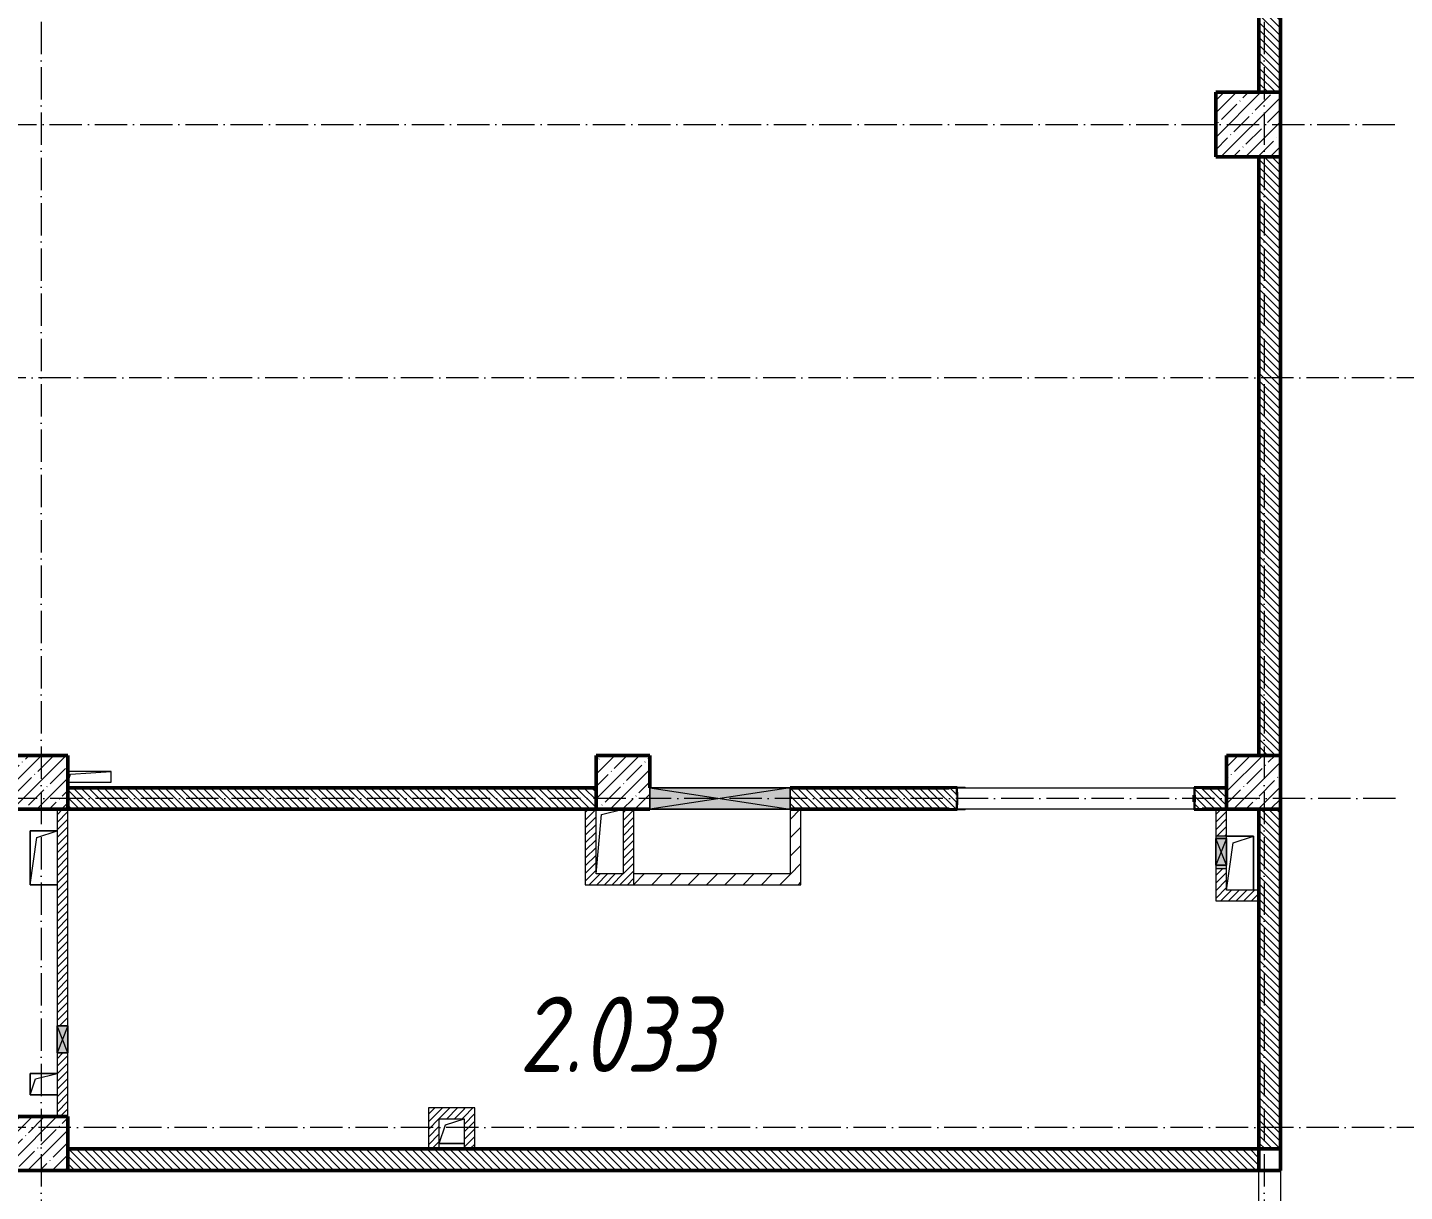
# Model space of a CAD drawing. Header units: millimetres. Extents: x -12989 to 629078, y -109036 to 555275.
# Drawn here: x 594193 to 606969, y 99571 to 110365 of the extents above; entities that cross this region are included whole.
import ezdxf

# ---------------------------------------------------------------- set-up
doc = ezdxf.new("R2010")
doc.units = ezdxf.units.MM
doc.linetypes.add('50_200_ШТРИХ_1Т_ш5_п1_п1_', pattern=[700, 500, -100, 0, -100])
for name, color, linetype, lineweight in [('A-DETL-GENF-OTLN', 7, 'Continuous', 9), ('A-FLOR-____-OTLN', 7, 'Continuous', 9), ('A-GENM-____-MCUT', 7, 'Continuous', 25), ('A-GENM-____-OTLN', 7, 'Continuous', 9), ('A-GENM-____-OTLN-1', 7, 'Continuous', 25), ('A-GLAZ-____-OTLN', 7, 'Continuous', 9), ('A-WALL-____-MCUT-2', 7, 'Continuous', 50), ('A-WALL-____-PATT-1', 7, 'Continuous', 9), ('A-WALL-FNSH-MCUT-1', 7, 'Continuous', 9), ('I-WALL-____-OTLN', 7, 'Continuous', 9), ('S-COLS-____-MCUT', 7, 'Continuous', 50), ('S-COLS-____-OTLN', 7, 'Continuous', 9), ('S-GRID-____-OTLN-1', 7, '50_200_ШТРИХ_1Т_ш5_п1_п1_', 9), ('Марки помещений', 7, 'Continuous', 9)]:
    doc.layers.add(name, color=color, linetype=linetype, lineweight=lineweight)
doc.styles.add('ISOCPEUR_I_3', font='isocpeui.ttf', dxfattribs={"width": 0.85, "height": 2.2})
pattern_1 = [(135, (516567.8, 90784.41), (-35.35534, -35.35534), [])]
pattern_2 = [(45, (516567.8, 90784.41), (-35.35534, 35.35534), [])]
pattern_3 = [(45, (516567.8, 90784.41), (-84.85281, 84.85281), [])]

# ---------------------------------------------------------------- blocks, each defined once
blk = doc.blocks.new('BSC_Колонна _Прямоугольная - 500х500-V8-АР1_План отверстий 2 этажа в осях 1-64_А-ГГ')
at = {"layer": 'S-COLS-____-OTLN'}
h = blk.add_hatch(dxfattribs=at)
h.set_pattern_fill('FP_36', color=256, style=0, pattern_type=2)
h.set_pattern_definition([(45, (-89000, -12581.04), (-114.04925, 114.04925), []), (45, (-88885.95, -12581.04), (-114.04925, 114.04925), [201.613, -40.323, 3.353, -36.97])])
h.paths.add_polyline_path([(-250, -250), (250, -250), (250, 250), (-250, 250)], flags=0)
at = {"layer": 'S-COLS-____-MCUT'}
for p, q in [((250, 250), (-250, 250)), ((-250, 250), (-250, -250)), ((250, -250), (250, 250)), ((-250, -250), (250, -250))]:
    blk.add_line(p, q, dxfattribs=at)
blk = doc.blocks.new('BSC_Колонна _Прямоугольная - 600х600-V15-АР1_План отверстий 2 этажа в осях 1-64_А-ГГ')
at = {"layer": 'S-COLS-____-OTLN'}
h = blk.add_hatch(dxfattribs=at)
h.set_pattern_fill('FP_44', color=256, style=0, pattern_type=2)
h.set_pattern_definition([(45, (-88950, -18681.04), (-114.04925, 114.04925), []), (45, (-88835.95, -18681.04), (-114.04925, 114.04925), [201.613, -40.323, 3.353, -36.97])])
h.paths.add_polyline_path([(-300, -300), (300, -300), (300, 300), (-300, 300)], flags=0)
at = {"layer": 'S-COLS-____-MCUT'}
for p, q in [((300, 300), (-300, 300)), ((-300, 300), (-300, -300)), ((300, -300), (300, 300)), ((-300, -300), (300, -300))]:
    blk.add_line(p, q, dxfattribs=at)
blk = doc.blocks.new('BSC_Колонна _Прямоугольная - 500х500-V18-АР1_План отверстий 2 этажа в осях 1-64_А-ГГ')
at = {"layer": 'S-COLS-____-OTLN'}
h = blk.add_hatch(dxfattribs=at)
h.set_pattern_fill('FP_47', color=256, style=0, pattern_type=2)
h.set_pattern_definition([(45, (-77750, -12581.04), (-114.04925, 114.04925), []), (45, (-77635.95, -12581.04), (-114.04925, 114.04925), [201.613, -40.323, 3.353, -36.97])])
h.paths.add_polyline_path([(-250, -250), (250, -250), (250, 250), (-250, 250)], flags=0)
at = {"layer": 'S-COLS-____-MCUT'}
for p, q in [((250, 250), (-250, 250)), ((-250, 250), (-250, -250)), ((250, -250), (250, 250)), ((-250, -250), (250, -250))]:
    blk.add_line(p, q, dxfattribs=at)
blk = doc.blocks.new('BSC_Колонна _Прямоугольная - 500х500-V19-АР1_План отверстий 2 этажа в осях 1-64_А-ГГ')
at = {"layer": 'S-COLS-____-OTLN'}
h = blk.add_hatch(dxfattribs=at)
h.set_pattern_fill('FP_48', color=256, style=0, pattern_type=2)
h.set_pattern_definition([(45, (-83150, -12581.04), (-114.04925, 114.04925), []), (45, (-83035.95, -12581.04), (-114.04925, 114.04925), [201.613, -40.323, 3.353, -36.97])])
h.paths.add_polyline_path([(-250, -250), (250, -250), (250, 250), (-250, 250)], flags=0)
at = {"layer": 'S-COLS-____-MCUT'}
for p, q in [((250, 250), (-250, 250)), ((-250, 250), (-250, -250)), ((250, -50), (250, 250)), ((-250, -250), (250, -250))]:
    blk.add_line(p, q, dxfattribs=at)
blk = doc.blocks.new('BSC_Колонна _Прямоугольная - 500х500-V139-АР1_План отверстий 2 этажа в осях 1-64_А-ГГ')
at = {"layer": 'S-COLS-____-OTLN'}
h = blk.add_hatch(dxfattribs=at)
h.set_pattern_fill('FP_170', color=256, style=0, pattern_type=2)
h.set_pattern_definition([(45, (-77750, -9231.04), (-114.04925, 114.04925), []), (45, (-77635.95, -9231.04), (-114.04925, 114.04925), [201.613, -40.323, 3.353, -36.97])])
h.paths.add_polyline_path([(-250, -250), (250, -250), (250, 250), (-250, 250)], flags=0)
at = {"layer": 'S-COLS-____-MCUT'}
for p, q in [((250, 250), (-250, 250)), ((-250, 250), (-250, -250)), ((250, -250), (250, 250)), ((-250, -250), (250, -250))]:
    blk.add_line(p, q, dxfattribs=at)
blk = doc.blocks.new('154_Стойка_СКБ_Уголок - СМ-2480_200-28346303-АР1_План отверстий 2 этажа в осях 1-64_А-ГГ')
at = {"layer": 'A-GENM-____-MCUT'}
for p, q in [((125, 156), (125, 81)), ((200, 156), (125, 156)), ((131, 81), (131, 150)), ((131, 150), (200, 150)), ((200, 150), (200, 156)), ((125, 81), (131, 81)), ((131, 19), (125, 19)), ((125, 19), (125, -56)), ((131, -50), (131, 19)), ((125, -56), (200, -56)), ((200, -50), (131, -50)), ((200, -56), (200, -50))]:
    blk.add_line(p, q, dxfattribs=at)
blk = doc.blocks.new('Стойка_Влож_Полоса боковая - Полоса-28213942-АР1_План отверстий 2 этажа в осях 1-64_А-ГГ')
at = {"layer": 'A-GENM-____-OTLN'}
for p, q in [((-5, 60), (0, 60)), ((-5, -60), (-5, 60)), ((0, 31), (0, -31)), ((0, -60), (-5, -60))]:
    blk.add_line(p, q, dxfattribs=at)
blk = doc.blocks.new('Стойка_Влож_Уголок_Опорный - Уголок-28213941-АР1_План отверстий 2 этажа в осях 1-64_А-ГГ')
at = {"layer": 'A-GENM-____-OTLN'}
for p, q in [((-212, -6), (-212, 0)), ((0, 0), (0, -6)), ((-212, -75), (-212, -6)), ((-212, -6), (-206, -6)), ((-212, -75), (-206, -75)), ((-6, -6), (0, -6)), ((-6, -75), (0, -75)), ((0, -6), (0, -75))]:
    blk.add_line(p, q, dxfattribs=at)
blk = doc.blocks.new('Фахверк_СКБ_Уголок - 200_3380-28509457-АР1_План отверстий 2 этажа в осях 1-64_А-ГГ')
at = {"layer": 'A-GENM-____-MCUT'}
for p, q in [((200, 156), (125, 156)), ((125, 156), (125, 81)), ((131, 81), (131, 150)), ((131, 150), (200, 150)), ((200, 150), (200, 156)), ((125, 81), (131, 81)), ((131, 19), (125, 19)), ((125, 19), (125, -56)), ((131, -50), (131, 19)), ((125, -56), (200, -56)), ((200, -50), (131, -50)), ((200, -56), (200, -50))]:
    blk.add_line(p, q, dxfattribs=at)
blk = doc.blocks.new('AR_Отверстие Ниша - Лючок-32403731-АР1_План отверстий 2 этажа в осях 1-64_А-ГГ')
at = {"layer": 'A-GLAZ-____-OTLN'}
h = blk.add_hatch(color=256, dxfattribs=at)
h.paths.add_polyline_path([(150, 50), (120, 50), (120, -50), (150, -50)], flags=0)
h.paths.add_polyline_path([(-130, 50), (-150, 50), (-150, -50), (-130, -50)], flags=0)
for p, q in [((-130, 50), (-150, 50)), ((-150, 50), (-150, -50)), ((150, 50), (120, 50)), ((150, -50), (150, 50)), ((-150, -50), (-130, -50)), ((120, -50), (150, -50))]:
    blk.add_line(p, q, dxfattribs=at)
blk = doc.blocks.new('AR_Отверстие прямоугольное _в стене_ - AR_Отверстие прямоугольное _в стене__ВК-32404655-АР1_План отверстий 2 этажа в осях 1-64_А-ГГ')
at = {"layer": 'A-GLAZ-____-OTLN'}
blk.add_hatch(color=256, dxfattribs=at).paths.add_polyline_path([(125, 50), (-125, 50), (-125, -50), (125, -50)], flags=0)
at = {"layer": 'A-DETL-GENF-OTLN'}
for p, q in [((-125, -50), (-125, 50)), ((-125, 50), (125, 50)), ((125, 50), (-125, -50)), ((-125, 50), (125, -50)), ((125, 50), (-125, 50)), ((-125, 50), (-125, -50)), ((125, 50), (125, -50)), ((125, -50), (125, 50)), ((125, -50), (-125, -50)), ((-125, -50), (125, -50))]:
    blk.add_line(p, q, dxfattribs=at)
blk = doc.blocks.new('AR_Отверстие прямоугольное _в стене_ - AR_Отверстие прямоугольное _в стене__ВК-32403700-АР1_План отверстий 2 этажа в осях 1-64_А-ГГ')
at = {"layer": 'A-GLAZ-____-OTLN'}
blk.add_hatch(color=256, dxfattribs=at).paths.add_polyline_path([(125, 50), (-125, 50), (-125, -50), (125, -50)], flags=0)
at = {"layer": 'A-DETL-GENF-OTLN'}
for p, q in [((-125, -50), (-125, 50)), ((-125, 50), (125, 50)), ((125, 50), (-125, -50)), ((-125, 50), (125, -50)), ((125, 50), (-125, 50)), ((-125, 50), (-125, -50)), ((125, 50), (125, -50)), ((125, -50), (125, 50)), ((125, -50), (-125, -50)), ((-125, -50), (125, -50))]:
    blk.add_line(p, q, dxfattribs=at)
blk = doc.blocks.new('AR_Отверстие прямоугольное _в плите_ - AR_Отверстие прямоугольное _в плите_-30459229-АР1_План отверстий 2 этажа в осях 1-64_А-ГГ')
at = {"layer": 'A-GENM-____-OTLN'}
for p, q in [((125, 250), (-125, 250)), ((-125, -250), (-63, 188)), ((-63, 188), (125, 250)), ((125, -250), (125, 250))]:
    blk.add_line(p, q, dxfattribs=at)
blk = doc.blocks.new('AR_Отверстие прямоугольное _в плите_ - AR_Отверстие прямоугольное _в плите_-30459234-АР1_План отверстий 2 этажа в осях 1-64_А-ГГ')
at = {"layer": 'A-GENM-____-OTLN'}
for p, q in [((-75, 250), (125, 300)), ((-125, -300), (-75, 250))]:
    blk.add_line(p, q, dxfattribs=at)
blk = doc.blocks.new('AR_Отверстие прямоугольное _в плите_ - AR_Отверстие прямоугольное _в плите_-V153-АР1_План отверстий 2 этажа в осях 1-64_А-ГГ')
at = {"layer": 'A-GENM-____-OTLN'}
for p, q in [((125, 250), (-125, 250)), ((-125, 250), (-125, -250)), ((-125, -250), (-63, 188)), ((-63, 188), (125, 250)), ((-125, -250), (125, -250))]:
    blk.add_line(p, q, dxfattribs=at)
blk = doc.blocks.new('AR_Отверстие прямоугольное _в плите_ - AR_Отверстие прямоугольное _в плите_-30459269-АР1_План отверстий 2 этажа в осях 1-64_А-ГГ')
at = {"layer": 'A-GENM-____-OTLN'}
for p, q in [((125, 100), (-125, 100)), ((-125, 100), (-125, -100)), ((-125, -100), (-75, 50)), ((-75, 50), (125, 100)), ((-125, -100), (125, -100))]:
    blk.add_line(p, q, dxfattribs=at)
blk = doc.blocks.new('AR_Отверстие прямоугольное _в плите_ - AR_Отверстие прямоугольное _в плите_-30511579-АР1_План отверстий 2 этажа в осях 1-64_А-ГГ')
at = {"layer": 'A-GENM-____-OTLN'}
for p, q in [((200, 50), (-200, 50)), ((-200, -50), (-175, 25)), ((-175, 25), (200, 50)), ((200, -50), (200, 50)), ((-200, -50), (200, -50))]:
    blk.add_line(p, q, dxfattribs=at)
blk = doc.blocks.new('AR_Отверстие прямоугольное _в плите_ - AR_Отверстие прямоугольное _в плите_-30552839-АР1_План отверстий 2 этажа в осях 1-64_А-ГГ')
at = {"layer": 'A-GENM-____-OTLN'}
for p, q in [((-115, -115), (-58, 58)), ((-58, 58), (115, 115)), ((-115, -115), (115, -115))]:
    blk.add_line(p, q, dxfattribs=at)
blk = doc.blocks.new('BSC_Колонна _Прямоугольная1 - 200х200 _металл_-35201446-АР1_План отверстий 2 этажа в осях 1-64_А-ГГ')
at = {"layer": 'S-COLS-____-MCUT'}
for p, q in [((100, 100), (-100, 100)), ((-100, 100), (-100, -100)), ((100, -100), (100, 100)), ((-100, -100), (100, -100))]:
    blk.add_line(p, q, dxfattribs=at)
blk = doc.blocks.new('AR_Отверстие прямоугольное _в стене_ - AR_Отверстие прямоугольное _в стене__ОВ-36857278-АР1_План отверстий 2 этажа в осях 1-64_А-ГГ')
at = {"layer": 'A-GLAZ-____-OTLN'}
blk.add_hatch(color=256, dxfattribs=at).paths.add_polyline_path([(650, -100), (650, 100), (-650, 100), (-650, -100)], flags=0)
at = {"layer": 'A-DETL-GENF-OTLN'}
for p, q in [((-650, -100), (-650, 100)), ((-650, 100), (650, 100)), ((650, 100), (-650, -100)), ((-650, 100), (650, -100)), ((650, 100), (-650, 100)), ((-650, 100), (-650, -100)), ((650, 100), (650, -100)), ((650, -100), (650, 100)), ((650, -100), (-650, -100)), ((-650, -100), (650, -100))]:
    blk.add_line(p, q, dxfattribs=at)
blk = doc.blocks.new('3эт')
at = {"layer": 'S-GRID-____-OTLN-1', "color": 251, "ltscale": 0.6, "true_color": 0x636466}
for p, q in [((361520.7, -36982.5), (361520.7, -78293.6)), ((372870.7, -36982.5), (372870.7, -91346.1)), ((351097.5, -68182.4), (374089.5, -68182.4)), ((387845.1, -70532.4), (351097.5, -70532.4)), ((374089.5, -74432.4), (351097.5, -74432.4)), ((387845.1, -77482.4), (279340.9, -77482.4))]:
    blk.add_line(p, q, dxfattribs=at)

msp = doc.modelspace()

# ---------------------------------------------------------------- hatches: boundary and pattern name
at = {"layer": 'A-WALL-____-PATT-1'}
h = msp.add_hatch(dxfattribs=at)
h.set_pattern_fill('FP_6', color=256, style=0, pattern_type=2)
h.set_pattern_definition(pattern_1)
h.paths.add_polyline_path([(605817.7976, 109765.4504), (605817.7976, 115165.4504), (605617.7976, 115165.4504), (605617.7976, 109765.4504)], flags=0)
h = msp.add_hatch(dxfattribs=at)
h.set_pattern_fill('FP_6', color=256, style=0, pattern_type=2)
h.set_pattern_definition(pattern_1)
h.paths.add_polyline_path([(605617.7976, 103615.4504), (605817.7976, 103615.4504), (605817.7976, 109165.4504), (605617.7976, 109165.4504), (605617.7976, 105280.2209)], flags=0)
h = msp.add_hatch(dxfattribs=at)
h.set_pattern_fill('FP_6', color=256, style=0, pattern_type=2)
h.set_pattern_definition(pattern_1)
h.paths.add_polyline_path([(599467.7976, 103115.4504), (599467.7976, 103315.4504), (594567.7976, 103315.4504), (594567.7976, 103115.4504), (597857.4653, 103115.4504)], flags=0)
h = msp.add_hatch(dxfattribs=at)
h.set_pattern_fill('FP_6', color=256, style=0, pattern_type=2)
h.set_pattern_definition(pattern_1)
h.paths.add_polyline_path([(605023.7976, 103115.4504), (605317.7976, 103115.4504), (605317.7976, 103315.4504), (605023.7976, 103315.4504), (605023.7976, 103246.4504), (605017.7976, 103246.4504), (605017.7976, 103184.4504), (605023.7976, 103184.4504)], flags=0)
h.paths.add_polyline_path([(602811.7976, 103115.4504), (602811.7976, 103184.4504), (602817.7976, 103184.4504), (602817.7976, 103246.4504), (602811.7976, 103246.4504), (602811.7976, 103315.4504), (601267.7976, 103315.4504), (601267.7976, 103115.4504), (602742.7976, 103115.4504)], flags=0)
h = msp.add_hatch(dxfattribs=at)
h.set_pattern_fill('FP_5', color=256, style=0, pattern_type=2)
h.set_pattern_definition(pattern_2)
h.paths.add_polyline_path([(594467.7976, 100265.4504), (594567.7976, 100265.4504), (594567.7976, 100855.4504), (594467.7976, 100855.4504)], flags=0)
h.paths.add_polyline_path([(594467.7976, 101105.4504), (594567.7976, 101105.4504), (594567.7976, 103115.4504), (594467.7976, 103115.4504)], flags=0)
h = msp.add_hatch(dxfattribs=at)
h.set_pattern_fill('FP_5', color=256, style=0, pattern_type=2)
h.set_pattern_definition(pattern_2)
h.paths.add_polyline_path([(599467.7976, 102415.4504), (599467.7976, 103115.4504), (599367.7976, 103115.4504), (599367.7976, 102415.4504)], flags=0)
h = msp.add_hatch(dxfattribs=at)
h.set_pattern_fill('FP_5', color=256, style=0, pattern_type=2)
h.set_pattern_definition(pattern_2)
h.paths.add_polyline_path([(599817.7976, 102415.4504), (599817.7976, 103115.4504), (599717.7976, 103115.4504), (599717.7976, 102415.4504)], flags=0)
h = msp.add_hatch(dxfattribs=at)
h.set_pattern_fill('FP_4', color=256, style=0, pattern_type=2)
h.set_pattern_definition(pattern_3)
h.paths.add_polyline_path([(601367.7976, 102415.4504), (601367.7976, 103115.4504), (601267.7976, 103115.4504), (601267.7976, 102415.4504)], flags=0)
h = msp.add_hatch(dxfattribs=at)
h.set_pattern_fill('FP_5', color=256, style=0, pattern_type=2)
h.set_pattern_definition(pattern_2)
h.paths.add_polyline_path([(605317.7976, 102265.4504), (605317.7976, 102565.4504), (605217.7976, 102565.4504), (605217.7976, 102265.4504)], flags=0)
h.paths.add_polyline_path([(605217.7976, 102865.4504), (605317.7976, 102865.4504), (605317.7976, 103115.4504), (605217.7976, 103115.4504)], flags=0)
h = msp.add_hatch(dxfattribs=at)
h.set_pattern_fill('FP_6', color=256, style=0, pattern_type=2)
h.set_pattern_definition(pattern_1)
h.paths.add_polyline_path([(605817.7976, 99965.4504), (605817.7976, 103115.4504), (605617.7976, 103115.4504), (605617.7976, 99965.4504)], flags=0)
h = msp.add_hatch(dxfattribs=at)
h.set_pattern_fill('FP_5', color=256, style=0, pattern_type=2)
h.set_pattern_definition(pattern_2)
h.paths.add_polyline_path([(599467.7976, 102415.4504), (599717.7976, 102415.4504), (599717.7976, 102515.4504), (599467.7976, 102515.4504)], flags=0)
h = msp.add_hatch(dxfattribs=at)
h.set_pattern_fill('FP_4', color=256, style=0, pattern_type=2)
h.set_pattern_definition(pattern_3)
h.paths.add_polyline_path([(599817.7976, 102415.4504), (601267.7976, 102415.4504), (601267.7976, 102515.4504), (599817.7976, 102515.4504)], flags=0)
h = msp.add_hatch(dxfattribs=at)
h.set_pattern_fill('FP_5', color=256, style=0, pattern_type=2)
h.set_pattern_definition(pattern_2)
h.paths.add_polyline_path([(605617.7976, 102265.4504), (605617.7976, 102365.4504), (605317.7976, 102365.4504), (605317.7976, 102265.4504)], flags=0)
h = msp.add_hatch(dxfattribs=at)
h.set_pattern_fill('FP_5', color=256, style=0, pattern_type=2)
h.set_pattern_definition(pattern_2)
h.paths.add_polyline_path([(598012.7976, 99965.4504), (598012.7976, 100345.4504), (597912.7976, 100345.4504), (597912.7976, 99965.4504)], flags=0)
h = msp.add_hatch(dxfattribs=at)
h.set_pattern_fill('FP_5', color=256, style=0, pattern_type=2)
h.set_pattern_definition(pattern_2)
h.paths.add_polyline_path([(598242.7976, 100245.4504), (598242.7976, 100345.4504), (598012.7976, 100345.4504), (598012.7976, 100245.4504)], flags=0)
h = msp.add_hatch(dxfattribs=at)
h.set_pattern_fill('FP_5', color=256, style=0, pattern_type=2)
h.set_pattern_definition(pattern_2)
h.paths.add_polyline_path([(598342.7976, 99965.4504), (598342.7976, 100345.4504), (598242.7976, 100345.4504), (598242.7976, 99965.4504)], flags=0)
h = msp.add_hatch(dxfattribs=at)
h.set_pattern_fill('FP_6', color=256, style=0, pattern_type=2)
h.set_pattern_definition(pattern_1)
h.paths.add_polyline_path([(604927.3224, 99765.4504), (605617.7976, 99765.4504), (605617.7976, 99965.4504), (594567.7976, 99965.4504), (594567.7976, 99765.4504), (601392.3938, 99765.4504)], flags=0)

# ---------------------------------------------------------------- linework, layer by layer
at = {"layer": 'A-FLOR-____-OTLN'}
for p, q in [((594217.7976, 102915.4504), (594467.7976, 102915.4504)), ((594217.7976, 102415.4504), (594217.7976, 102915.4504)), ((605317.7976, 102865.4504), (605567.7976, 102865.4504)), ((605567.7976, 102865.4504), (605567.7976, 102365.4504)), ((594467.7976, 102415.4504), (594217.7976, 102415.4504)), ((594217.7976, 100665.4504), (594467.7976, 100665.4504)), ((594217.7976, 100465.4504), (594217.7976, 100665.4504)), ((594467.7976, 100465.4504), (594217.7976, 100465.4504)), ((598242.7976, 100015.4504), (598012.7976, 100015.4504))]:
    msp.add_line(p, q, dxfattribs=at)
at = {"layer": 'A-WALL-____-MCUT-2'}
for p, q in [((605617.7976, 115165.4504), (605617.7976, 109765.4504)), ((605817.7976, 109765.4504), (605817.7976, 115165.4504)), ((605617.7976, 109165.4504), (605617.7976, 103615.4504)), ((605817.7976, 103615.4504), (605817.7976, 109165.4504)), ((599467.7976, 103315.4504), (594567.7976, 103315.4504)), ((602742.7976, 103315.4504), (601267.7976, 103315.4504)), ((605017.7976, 103246.4504), (605017.7976, 103184.4504)), ((605317.7976, 103315.4504), (605092.7976, 103315.4504)), ((594567.7976, 103115.4504), (599467.7976, 103115.4504)), ((601267.7976, 103115.4504), (602742.7976, 103115.4504)), ((605092.7976, 103115.4504), (605317.7976, 103115.4504)), ((605617.7976, 103115.4504), (605617.7976, 99965.4504)), ((605817.7976, 99965.4504), (605817.7976, 103115.4504)), ((605617.7976, 99965.4504), (594567.7976, 99965.4504)), ((594567.7976, 99765.4504), (605617.7976, 99765.4504))]:
    msp.add_line(p, q, dxfattribs=at)
at = {"layer": 'A-WALL-FNSH-MCUT-1'}
for p, q in [((594467.7976, 103115.4504), (594467.7976, 101105.4504)), ((594567.7976, 101105.4504), (594567.7976, 103115.4504)), ((599367.7976, 103115.4504), (599367.7976, 102415.4504)), ((599467.7976, 102515.4504), (599467.7976, 103115.4504)), ((599717.7976, 103115.4504), (599717.7976, 102515.4504)), ((599817.7976, 102415.4504), (599817.7976, 103115.4504)), ((601267.7976, 103115.4504), (601267.7976, 102515.4504)), ((601367.7976, 102415.4504), (601367.7976, 103115.4504)), ((605217.7976, 103115.4504), (605217.7976, 102865.4504)), ((605317.7976, 102865.4504), (605317.7976, 103115.4504)), ((599717.7976, 102515.4504), (599467.7976, 102515.4504)), ((601267.7976, 102515.4504), (599817.7976, 102515.4504)), ((605217.7976, 102565.4504), (605217.7976, 102265.4504)), ((605317.7976, 102365.4504), (605317.7976, 102565.4504)), ((599367.7976, 102415.4504), (601367.7976, 102415.4504)), ((605617.7976, 102365.4504), (605317.7976, 102365.4504)), ((605217.7976, 102265.4504), (605617.7976, 102265.4504)), ((594467.7976, 100855.4504), (594467.7976, 100265.4504)), ((594567.7976, 100265.4504), (594567.7976, 100855.4504)), ((597912.7976, 100345.4504), (597912.7976, 99965.4504)), ((598342.7976, 100345.4504), (597912.7976, 100345.4504)), ((598342.7976, 99965.4504), (598342.7976, 100345.4504)), ((598012.7976, 99965.4504), (598012.7976, 100245.4504)), ((598012.7976, 100245.4504), (598242.7976, 100245.4504)), ((598242.7976, 100245.4504), (598242.7976, 99965.4504))]:
    msp.add_line(p, q, dxfattribs=at)
at = {"layer": 'I-WALL-____-OTLN'}
for p, q in [((602817.7976, 103315.4504), (605017.7976, 103315.4504)), ((605017.7976, 103115.4504), (602817.7976, 103115.4504)), ((605617.7976, 97565.4504), (605617.7976, 99765.4504)), ((605817.7976, 99765.4504), (605817.7976, 97565.4504))]:
    msp.add_line(p, q, dxfattribs=at)

# ---------------------------------------------------------------- block references
msp.add_blockref('3эт', (232797.0902, 177647.8646))
at = {"layer": 'A-GENM-____-OTLN'}
for name, p in [('AR_Отверстие прямоугольное _в плите_ - AR_Отверстие прямоугольное _в плите_-30511579-АР1_План отверстий 2 этажа в осях 1-64_А-ГГ', (594767.7976, 103415.4504)), ('AR_Отверстие прямоугольное _в плите_ - AR_Отверстие прямоугольное _в плите_-30459234-АР1_План отверстий 2 этажа в осях 1-64_А-ГГ', (599592.7976, 102815.4504)), ('AR_Отверстие прямоугольное _в плите_ - AR_Отверстие прямоугольное _в плите_-V153-АР1_План отверстий 2 этажа в осях 1-64_А-ГГ', (594342.7976, 102665.4504)), ('AR_Отверстие прямоугольное _в плите_ - AR_Отверстие прямоугольное _в плите_-30459229-АР1_План отверстий 2 этажа в осях 1-64_А-ГГ', (605442.7976, 102615.4504)), ('AR_Отверстие прямоугольное _в плите_ - AR_Отверстие прямоугольное _в плите_-30459269-АР1_План отверстий 2 этажа в осях 1-64_А-ГГ', (594342.7976, 100565.4504)), ('AR_Отверстие прямоугольное _в плите_ - AR_Отверстие прямоугольное _в плите_-30552839-АР1_План отверстий 2 этажа в осях 1-64_А-ГГ', (598127.7976, 100130.4504))]:
    msp.add_blockref(name, p, dxfattribs=at)
for name, p, rotation in [('Стойка_Влож_Уголок_Опорный - Уголок-28213941-АР1_План отверстий 2 этажа в осях 1-64_А-ГГ', (602817.7976, 103321.4504), 89.99999999999955), ('Стойка_Влож_Полоса боковая - Полоса-28213942-АР1_План отверстий 2 этажа в осях 1-64_А-ГГ', (602817.7976, 103215.4504), 180)]:
    msp.add_blockref(name, p, dxfattribs=dict(at, rotation=rotation))
at = {"layer": 'A-GENM-____-OTLN-1', "rotation": 180}
msp.add_blockref('154_Стойка_СКБ_Уголок - СМ-2480_200-28346303-АР1_План отверстий 2 этажа в осях 1-64_А-ГГ', (602942.7976, 103265.4504), dxfattribs=at)
at = {"layer": 'A-GENM-____-OTLN-1'}
msp.add_blockref('Фахверк_СКБ_Уголок - 200_3380-28509457-АР1_План отверстий 2 этажа в осях 1-64_А-ГГ', (604892.7976, 103165.4504), dxfattribs=at)
at = {"layer": 'A-GLAZ-____-OTLN'}
msp.add_blockref('AR_Отверстие прямоугольное _в стене_ - AR_Отверстие прямоугольное _в стене__ОВ-36857278-АР1_План отверстий 2 этажа в осях 1-64_А-ГГ', (600617.7976, 103215.4504), dxfattribs=at)
for name, p, rotation in [('AR_Отверстие Ниша - Лючок-32403731-АР1_План отверстий 2 этажа в осях 1-64_А-ГГ', (605267.7976, 102715.4504), 270), ('AR_Отверстие прямоугольное _в стене_ - AR_Отверстие прямоугольное _в стене__ВК-32403700-АР1_План отверстий 2 этажа в осях 1-64_А-ГГ', (605267.7976, 102720.4504), 270), ('AR_Отверстие прямоугольное _в стене_ - AR_Отверстие прямоугольное _в стене__ВК-32404655-АР1_План отверстий 2 этажа в осях 1-64_А-ГГ', (594517.7976, 100980.4504), 269.9999999999998)]:
    msp.add_blockref(name, p, dxfattribs=dict(at, rotation=rotation))
at = {"layer": 'S-COLS-____-OTLN'}
for name, p in [('BSC_Колонна _Прямоугольная - 600х600-V15-АР1_План отверстий 2 этажа в осях 1-64_А-ГГ', (605517.7976, 109465.4504)), ('BSC_Колонна _Прямоугольная - 500х500-V18-АР1_План отверстий 2 этажа в осях 1-64_А-ГГ', (594317.7976, 103365.4504)), ('BSC_Колонна _Прямоугольная - 500х500-V19-АР1_План отверстий 2 этажа в осях 1-64_А-ГГ', (599717.7976, 103365.4504)), ('BSC_Колонна _Прямоугольная - 500х500-V8-АР1_План отверстий 2 этажа в осях 1-64_А-ГГ', (605567.7976, 103365.4504)), ('BSC_Колонна _Прямоугольная - 500х500-V139-АР1_План отверстий 2 этажа в осях 1-64_А-ГГ', (594317.7976, 100015.4504))]:
    msp.add_blockref(name, p, dxfattribs=at)
at = {"layer": 'S-COLS-____-OTLN', "rotation": 270.0000000000001}
msp.add_blockref('BSC_Колонна _Прямоугольная1 - 200х200 _металл_-35201446-АР1_План отверстий 2 этажа в осях 1-64_А-ГГ', (605717.7976, 99865.4504), dxfattribs=at)

# ---------------------------------------------------------------- texts
at = {"layer": 'Марки помещений', "insert": (598753.6931, 101378.5906), "char_height": 700, "width": 785.65375, "attachment_point": 1, "style": 'ISOCPEUR_I_3'}
msp.add_mtext('2.033', dxfattribs=at)

doc.saveas('drawing.dxf')
